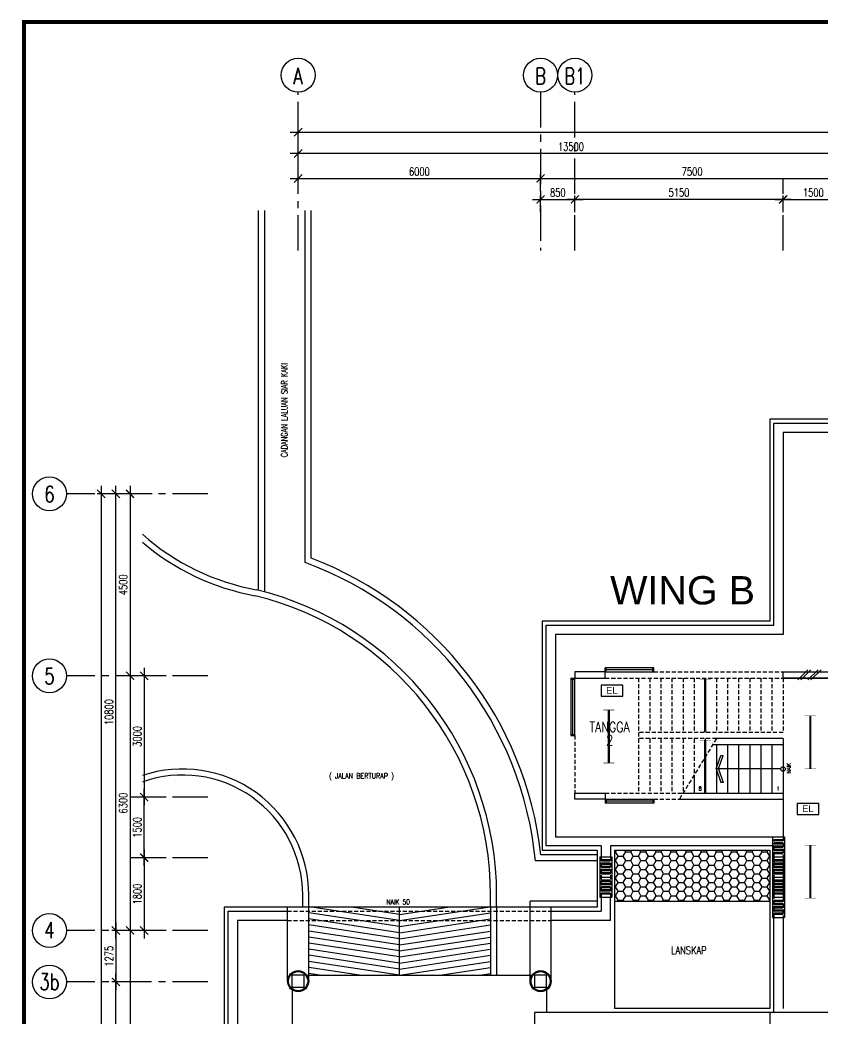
# Model space of a CAD drawing. Header units: inches. Extents: x -106706990 to 300603, y -86718466 to 1728185.
# Drawn here: x -46 to 19804, y 31368 to 56059 of the extents above; entities that cross this region are included whole.
import ezdxf
from ezdxf.enums import TextEntityAlignment as Align

# ---------------------------------------------------------------- set-up
doc = ezdxf.new("R2010")
doc.units = ezdxf.units.IN
doc.header["$MEASUREMENT"] = 0
for name, pattern in [('CENTER', [2, 1.25, -0.25, 0.25, -0.25]), ('DASHED2', [0.375, 0.25, -0.125]), ('HIDDEN', [0.375, 0.25, -0.125])]:
    doc.linetypes.add(name, pattern=pattern)
for name, color, linetype in [('A-ARR', 4, 'Continuous'), ('A-BUBLE', 8, 'Continuous'), ('A-BUBLETEXT', 7, 'Continuous'), ('A-COLUMN', 3, 'Continuous'), ('A-DIM100', 4, 'Continuous'), ('A-DRAIN', 9, 'Continuous'), ('A-DROP', 8, 'Continuous'), ('A-FLR SYM', 13, 'Continuous'), ('A-HATCH', 8, 'Continuous'), ('A-HIDDEN', 8, 'HIDDEN'), ('A-JALAN', 11, 'Continuous'), ('A-NOTE', 2, 'Continuous'), ('A-PARTITION', 4, 'Continuous'), ('A-PTILE', 8, 'Continuous'), ('A-ROOMSYM', 3, 'Continuous'), ('A-STAIR', 2, 'Continuous'), ('A-STAIRH', 8, 'HIDDEN'), ('A-SUBTITLE', 2, 'Continuous'), ('A-SYM', 8, 'Continuous'), ('A-WALL', 1, 'Continuous'), ('A-WLH', 7, 'Continuous'), ('EL LIGHT', 6, 'Continuous'), ('Grid', 8, 'CENTER'), ('LAMP', 5, 'Continuous')]:
    doc.layers.add(name, color=color, linetype=linetype)
doc.styles.add('arial', font='arial.ttf')
doc.styles.add('ARIAL-TAJUK1', font='arial.ttf', dxfattribs={"width": 0.75, "height": 150})
doc.styles.add('ROMANS', font='romans.shx', dxfattribs={"width": 0.75, "height": 200})
doc.styles.add('style1', font='romans.shx', dxfattribs={"height": 750})
doc.styles.add('STYLE2', font='romans.shx', dxfattribs={"width": 0.75, "height": 1000})
doc.dimstyles.new('DIM 100', dxfattribs={"dimtxt": 200, "dimasz": 200, "dimexe": 100, "dimexo": 70, "dimgap": 70, "dimtad": 1, "dimtoh": 1, "dimdec": 0, "dimzin": 0, "dimdsep": 46, "dimtxsty": 'ROMANS', "dimblk": 'ARCHTICK', "dimcen": 0.09, "dimdle": 200, "dimclrd": 4, "dimclre": 4, "dimclrt": 2, "dimadec": 0, "dimazin": 0, "dimtfac": 1, "dimtdec": 0, "dimtmove": 1, "dimatfit": 3, "dimfxl": 1, "dimtzin": 0, "dimarcsym": 0})

# ---------------------------------------------------------------- blocks, each defined once
blk = doc.blocks.new('_ArchTick')
at = {"color": 0, "linetype": 'ByBlock', "const_width": 0.15}
blk.add_lwpolyline([(-0.5, -0.5), (0.5, 0.5)], dxfattribs=at)
blk = doc.blocks.new('*D40')
at = {"layer": 'A-DIM100', "color": 4, "lineweight": -2, "transparency": 16777216}
for p, q in [((6839, 52966), (6839, 53383)), ((62939, 52966), (62939, 53383)), ((6639, 53283), (63139, 53283))]:
    blk.add_line(p, q, dxfattribs=at)
at = {"layer": 'DEFPOINTS', "color": 0, "transparency": 16777216}
for p in [(62939, 53283), (6839, 52896), (62939, 52896)]:
    blk.add_point(p, dxfattribs=at)
at = {"layer": 'A-DIM100', "color": 4, "lineweight": -2, "transparency": 16777216, "xscale": 200, "yscale": 200, "zscale": 200, "rotation": 180}
blk.add_blockref('_ArchTick', (6839, 53283), dxfattribs=at)
at = {"layer": 'A-DIM100', "color": 4, "lineweight": -2, "transparency": 16777216, "xscale": 200, "yscale": 200, "zscale": 200}
blk.add_blockref('_ArchTick', (62939, 53283), dxfattribs=at)
at = {"layer": 'A-DIM100', "color": 2, "transparency": 16777216, "insert": (34889, 53453), "char_height": 200, "attachment_point": 5, "style": 'ROMANS'}
blk.add_mtext('56100', dxfattribs=at)
blk = doc.blocks.new('*D42')
at = {"layer": 'A-DIM100', "color": 4, "lineweight": -2, "transparency": 16777216}
for p, q in [((2328, 33335), (2328, 44535)), ((2874, 44335), (2228, 44335)), ((2874, 33535), (2228, 33535))]:
    blk.add_line(p, q, dxfattribs=at)
at = {"layer": 'DEFPOINTS', "color": 0, "transparency": 16777216}
for p in [(2328, 44335), (2944, 44335), (2944, 33535)]:
    blk.add_point(p, dxfattribs=at)
at = {"layer": 'A-DIM100', "color": 4, "lineweight": -2, "transparency": 16777216, "xscale": 200, "yscale": 200, "zscale": 200}
for p, rotation in [((2328, 44335), 90), ((2328, 33535), 270)]:
    blk.add_blockref('_ArchTick', p, dxfattribs=dict(at, rotation=rotation))
at = {"layer": 'A-DIM100', "color": 2, "transparency": 16777216, "insert": (2158, 38935), "char_height": 200, "attachment_point": 5, "rotation": 90, "style": 'ROMANS'}
blk.add_mtext('10800', dxfattribs=at)
blk = doc.blocks.new('*D43')
at = {"layer": 'A-DIM100', "color": 4, "lineweight": -2, "transparency": 16777216}
for p, q in [((2678, 44535), (2678, 39635)), ((3224, 44335), (2578, 44335)), ((3224, 39835), (2578, 39835))]:
    blk.add_line(p, q, dxfattribs=at)
at = {"layer": 'DEFPOINTS', "color": 0, "transparency": 16777216}
for p in [(3294, 44335), (2678, 39835), (3294, 39835)]:
    blk.add_point(p, dxfattribs=at)
at = {"layer": 'A-DIM100', "color": 4, "lineweight": -2, "transparency": 16777216, "xscale": 200, "yscale": 200, "zscale": 200}
for p, rotation in [((2678, 44335), 90), ((2678, 39835), 270)]:
    blk.add_blockref('_ArchTick', p, dxfattribs=dict(at, rotation=rotation))
at = {"layer": 'A-DIM100', "color": 2, "transparency": 16777216, "insert": (2508, 42085), "char_height": 200, "attachment_point": 5, "rotation": 90, "style": 'ROMANS'}
blk.add_mtext('4500', dxfattribs=at)
blk = doc.blocks.new('*D44')
at = {"layer": 'A-DIM100', "color": 4, "lineweight": -2, "transparency": 16777216}
for p, q in [((2678, 40035), (2678, 33335)), ((3224, 39835), (2578, 39835)), ((3224, 33535), (2578, 33535))]:
    blk.add_line(p, q, dxfattribs=at)
at = {"layer": 'DEFPOINTS', "color": 0, "transparency": 16777216}
for p in [(3294, 39835), (2678, 33535), (3294, 33535)]:
    blk.add_point(p, dxfattribs=at)
at = {"layer": 'A-DIM100', "color": 4, "lineweight": -2, "transparency": 16777216, "xscale": 200, "yscale": 200, "zscale": 200}
for p, rotation in [((2678, 39835), 90), ((2678, 33535), 270)]:
    blk.add_blockref('_ArchTick', p, dxfattribs=dict(at, rotation=rotation))
at = {"layer": 'A-DIM100', "color": 2, "transparency": 16777216, "insert": (2508, 36685), "char_height": 200, "attachment_point": 5, "rotation": 90, "style": 'ROMANS'}
blk.add_mtext('6300', dxfattribs=at)
blk = doc.blocks.new('*D45')
at = {"layer": 'A-DIM100', "color": 4, "lineweight": -2, "transparency": 16777216}
for p, q in [((2678, 33735), (2678, 24335)), ((3224, 33535), (2578, 33535)), ((3224, 24535), (2578, 24535))]:
    blk.add_line(p, q, dxfattribs=at)
at = {"layer": 'DEFPOINTS', "color": 0, "transparency": 16777216}
for p in [(3294, 33535), (2678, 24535), (3294, 24535)]:
    blk.add_point(p, dxfattribs=at)
at = {"layer": 'A-DIM100', "color": 4, "lineweight": -2, "transparency": 16777216, "xscale": 200, "yscale": 200, "zscale": 200}
for p, rotation in [((2678, 33535), 90), ((2678, 24535), 270)]:
    blk.add_blockref('_ArchTick', p, dxfattribs=dict(at, rotation=rotation))
at = {"layer": 'A-DIM100', "color": 2, "transparency": 16777216, "insert": (2508, 29035), "char_height": 200, "attachment_point": 5, "rotation": 90, "style": 'ROMANS'}
blk.add_mtext('9000', dxfattribs=at)
blk = doc.blocks.new('*D48')
at = {"layer": 'A-DIM100', "color": 4, "lineweight": -2, "transparency": 16777216}
for p, q in [((12639, 52137), (20539, 52137)), ((12839, 51820), (12839, 52237)), ((20339, 51820), (20339, 52237))]:
    blk.add_line(p, q, dxfattribs=at)
at = {"layer": 'DEFPOINTS', "color": 0, "transparency": 16777216}
for p in [(20339, 52137), (12839, 51750), (20339, 51750)]:
    blk.add_point(p, dxfattribs=at)
at = {"layer": 'A-DIM100', "color": 4, "lineweight": -2, "transparency": 16777216, "xscale": 200, "yscale": 200, "zscale": 200, "rotation": 180}
blk.add_blockref('_ArchTick', (12839, 52137), dxfattribs=at)
at = {"layer": 'A-DIM100', "color": 4, "lineweight": -2, "transparency": 16777216, "xscale": 200, "yscale": 200, "zscale": 200}
blk.add_blockref('_ArchTick', (20339, 52137), dxfattribs=at)
at = {"layer": 'A-DIM100', "color": 2, "transparency": 16777216, "insert": (16589, 52307), "char_height": 200, "attachment_point": 5, "style": 'ROMANS'}
blk.add_mtext('7500', dxfattribs=at)
blk = doc.blocks.new('*D49')
at = {"layer": 'A-DIM100', "color": 4, "lineweight": -2, "transparency": 16777216}
for p, q in [((6639, 52137), (13039, 52137)), ((6839, 51820), (6839, 52237)), ((12839, 51820), (12839, 52237))]:
    blk.add_line(p, q, dxfattribs=at)
at = {"layer": 'DEFPOINTS', "color": 0, "transparency": 16777216}
for p in [(12839, 52137), (6839, 51750), (12839, 51750)]:
    blk.add_point(p, dxfattribs=at)
at = {"layer": 'A-DIM100', "color": 4, "lineweight": -2, "transparency": 16777216, "xscale": 200, "yscale": 200, "zscale": 200, "rotation": 180}
blk.add_blockref('_ArchTick', (6839, 52137), dxfattribs=at)
at = {"layer": 'A-DIM100', "color": 4, "lineweight": -2, "transparency": 16777216, "xscale": 200, "yscale": 200, "zscale": 200}
blk.add_blockref('_ArchTick', (12839, 52137), dxfattribs=at)
at = {"layer": 'A-DIM100', "color": 2, "transparency": 16777216, "insert": (9839, 52307), "char_height": 200, "attachment_point": 5, "style": 'ROMANS'}
blk.add_mtext('6000', dxfattribs=at)
blk = doc.blocks.new('*D84')
at = {"layer": 'A-DIM100', "color": 4, "lineweight": -2, "transparency": 16777216}
for p, q in [((2328, 33735), (2328, 32060)), ((2874, 33535), (2228, 33535)), ((2874, 32260), (2228, 32260))]:
    blk.add_line(p, q, dxfattribs=at)
at = {"layer": 'DEFPOINTS', "color": 0, "transparency": 16777216}
for p in [(2944, 33535), (2328, 32260), (2944, 32260)]:
    blk.add_point(p, dxfattribs=at)
at = {"layer": 'A-DIM100', "color": 4, "lineweight": -2, "transparency": 16777216, "xscale": 200, "yscale": 200, "zscale": 200}
for p, rotation in [((2328, 33535), 90), ((2328, 32260), 270)]:
    blk.add_blockref('_ArchTick', p, dxfattribs=dict(at, rotation=rotation))
at = {"layer": 'A-DIM100', "color": 2, "transparency": 16777216, "insert": (2158, 32897), "char_height": 200, "attachment_point": 5, "rotation": 90, "style": 'ROMANS'}
blk.add_mtext('1275', dxfattribs=at)
blk = doc.blocks.new('*D85')
at = {"layer": 'A-DIM100', "color": 4, "lineweight": -2, "transparency": 16777216}
for p, q in [((2328, 25610), (2328, 32460)), ((2874, 32260), (2228, 32260)), ((2874, 25810), (2228, 25810))]:
    blk.add_line(p, q, dxfattribs=at)
at = {"layer": 'DEFPOINTS', "color": 0, "transparency": 16777216}
for p in [(2328, 32260), (2944, 32260), (2944, 25810)]:
    blk.add_point(p, dxfattribs=at)
at = {"layer": 'A-DIM100', "color": 4, "lineweight": -2, "transparency": 16777216, "xscale": 200, "yscale": 200, "zscale": 200}
for p, rotation in [((2328, 32260), 90), ((2328, 25810), 270)]:
    blk.add_blockref('_ArchTick', p, dxfattribs=dict(at, rotation=rotation))
at = {"layer": 'A-DIM100', "color": 2, "transparency": 16777216, "insert": (2158, 29035), "char_height": 200, "attachment_point": 5, "rotation": 90, "style": 'ROMANS'}
blk.add_mtext('6450', dxfattribs=at)
blk = doc.blocks.new('*D88')
at = {"layer": 'A-DIM100', "color": 4, "lineweight": -2, "transparency": 16777216}
for p, q in [((1962, 44535), (1962, 13535)), ((2508, 44335), (1862, 44335)), ((2508, 13735), (1862, 13735))]:
    blk.add_line(p, q, dxfattribs=at)
at = {"layer": 'DEFPOINTS', "color": 0, "transparency": 16777216}
for p in [(2578, 44335), (1962, 13735), (2578, 13735)]:
    blk.add_point(p, dxfattribs=at)
at = {"layer": 'A-DIM100', "color": 4, "lineweight": -2, "transparency": 16777216, "xscale": 200, "yscale": 200, "zscale": 200}
for p, rotation in [((1962, 44335), 90), ((1962, 13735), 270)]:
    blk.add_blockref('_ArchTick', p, dxfattribs=dict(at, rotation=rotation))
at = {"layer": 'A-DIM100', "color": 2, "transparency": 16777216, "insert": (1792, 29035), "char_height": 200, "attachment_point": 5, "rotation": 90, "style": 'ROMANS'}
blk.add_mtext('30600', dxfattribs=at)
blk = doc.blocks.new('*D68')
at = {"layer": 'A-DIM100', "color": 4, "lineweight": -2, "transparency": 16777216}
for p, q in [((18639, 51619), (20539, 51619)), ((18839, 51301), (18839, 51719)), ((20339, 51301), (20339, 51719))]:
    blk.add_line(p, q, dxfattribs=at)
at = {"layer": 'DEFPOINTS', "color": 0, "transparency": 16777216}
for p in [(20339, 51619), (18839, 51231), (20339, 51231)]:
    blk.add_point(p, dxfattribs=at)
at = {"layer": 'A-DIM100', "color": 4, "lineweight": -2, "transparency": 16777216, "xscale": 200, "yscale": 200, "zscale": 200, "rotation": 180}
blk.add_blockref('_ArchTick', (18839, 51619), dxfattribs=at)
at = {"layer": 'A-DIM100', "color": 4, "lineweight": -2, "transparency": 16777216, "xscale": 200, "yscale": 200, "zscale": 200}
blk.add_blockref('_ArchTick', (20339, 51619), dxfattribs=at)
at = {"layer": 'A-DIM100', "color": 2, "transparency": 16777216, "insert": (19589, 51789), "char_height": 200, "attachment_point": 5, "style": 'ROMANS'}
blk.add_mtext('1500', dxfattribs=at)
blk = doc.blocks.new('*D69')
at = {"layer": 'A-DIM100', "color": 4, "lineweight": -2, "transparency": 16777216}
for p, q in [((19039, 51619), (13489, 51619)), ((13689, 51301), (13689, 51719)), ((18839, 51301), (18839, 51719))]:
    blk.add_line(p, q, dxfattribs=at)
at = {"layer": 'DEFPOINTS', "color": 0, "transparency": 16777216}
for p in [(13689, 51619), (13689, 51231), (18839, 51231)]:
    blk.add_point(p, dxfattribs=at)
at = {"layer": 'A-DIM100', "color": 4, "lineweight": -2, "transparency": 16777216, "xscale": 200, "yscale": 200, "zscale": 200, "rotation": 180}
blk.add_blockref('_ArchTick', (13689, 51619), dxfattribs=at)
at = {"layer": 'A-DIM100', "color": 4, "lineweight": -2, "transparency": 16777216, "xscale": 200, "yscale": 200, "zscale": 200}
blk.add_blockref('_ArchTick', (18839, 51619), dxfattribs=at)
at = {"layer": 'A-DIM100', "color": 2, "transparency": 16777216, "insert": (16264, 51789), "char_height": 200, "attachment_point": 5, "style": 'ROMANS'}
blk.add_mtext('5150', dxfattribs=at)
blk = doc.blocks.new('*D70')
at = {"layer": 'A-DIM100', "color": 4, "lineweight": -2, "transparency": 16777216}
for p, q in [((12639, 51619), (13889, 51619)), ((12839, 51301), (12839, 51719)), ((13689, 51301), (13689, 51719))]:
    blk.add_line(p, q, dxfattribs=at)
at = {"layer": 'DEFPOINTS', "color": 0, "transparency": 16777216}
for p in [(13689, 51619), (12839, 51231), (13689, 51231)]:
    blk.add_point(p, dxfattribs=at)
at = {"layer": 'A-DIM100', "color": 4, "lineweight": -2, "transparency": 16777216, "xscale": 200, "yscale": 200, "zscale": 200, "rotation": 180}
blk.add_blockref('_ArchTick', (12839, 51619), dxfattribs=at)
at = {"layer": 'A-DIM100', "color": 4, "lineweight": -2, "transparency": 16777216, "xscale": 200, "yscale": 200, "zscale": 200}
blk.add_blockref('_ArchTick', (13689, 51619), dxfattribs=at)
at = {"layer": 'A-DIM100', "color": 2, "transparency": 16777216, "insert": (13264, 51789), "char_height": 200, "attachment_point": 5, "style": 'ROMANS'}
blk.add_mtext('850', dxfattribs=at)
blk = doc.blocks.new('*D71')
at = {"layer": 'A-DIM100', "color": 4, "lineweight": -2, "transparency": 16777216}
for p, q in [((3028, 40035), (3028, 36635)), ((3574, 39835), (2928, 39835)), ((3574, 36835), (2928, 36835))]:
    blk.add_line(p, q, dxfattribs=at)
at = {"layer": 'DEFPOINTS', "color": 0, "transparency": 16777216}
for p in [(3644, 39835), (3028, 36835), (3644, 36835)]:
    blk.add_point(p, dxfattribs=at)
at = {"layer": 'A-DIM100', "color": 4, "lineweight": -2, "transparency": 16777216, "xscale": 200, "yscale": 200, "zscale": 200}
for p, rotation in [((3028, 39835), 90), ((3028, 36835), 270)]:
    blk.add_blockref('_ArchTick', p, dxfattribs=dict(at, rotation=rotation))
at = {"layer": 'A-DIM100', "color": 2, "transparency": 16777216, "insert": (2858, 38335), "char_height": 200, "attachment_point": 5, "rotation": 90, "style": 'ROMANS'}
blk.add_mtext('3000', dxfattribs=at)
blk = doc.blocks.new('*D72')
at = {"layer": 'A-DIM100', "color": 4, "lineweight": -2, "transparency": 16777216}
for p, q in [((3574, 36835), (2928, 36835)), ((3028, 35135), (3028, 37035)), ((3574, 35335), (2928, 35335))]:
    blk.add_line(p, q, dxfattribs=at)
at = {"layer": 'DEFPOINTS', "color": 0, "transparency": 16777216}
for p in [(3028, 36835), (3644, 36835), (3644, 35335)]:
    blk.add_point(p, dxfattribs=at)
at = {"layer": 'A-DIM100', "color": 4, "lineweight": -2, "transparency": 16777216, "xscale": 200, "yscale": 200, "zscale": 200}
for p, rotation in [((3028, 36835), 90), ((3028, 35335), 270)]:
    blk.add_blockref('_ArchTick', p, dxfattribs=dict(at, rotation=rotation))
at = {"layer": 'A-DIM100', "color": 2, "transparency": 16777216, "insert": (2858, 36085), "char_height": 200, "attachment_point": 5, "rotation": 90, "style": 'ROMANS'}
blk.add_mtext('1500', dxfattribs=at)
blk = doc.blocks.new('*D73')
at = {"layer": 'A-DIM100', "color": 4, "lineweight": -2, "transparency": 16777216}
for p, q in [((3574, 35335), (2928, 35335)), ((3028, 35535), (3028, 33335)), ((3574, 33535), (2928, 33535))]:
    blk.add_line(p, q, dxfattribs=at)
at = {"layer": 'DEFPOINTS', "color": 0, "transparency": 16777216}
for p in [(3644, 35335), (3028, 33535), (3644, 33535)]:
    blk.add_point(p, dxfattribs=at)
at = {"layer": 'A-DIM100', "color": 4, "lineweight": -2, "transparency": 16777216, "xscale": 200, "yscale": 200, "zscale": 200}
for p, rotation in [((3028, 35335), 90), ((3028, 33535), 270)]:
    blk.add_blockref('_ArchTick', p, dxfattribs=dict(at, rotation=rotation))
at = {"layer": 'A-DIM100', "color": 2, "transparency": 16777216, "insert": (2858, 34435), "char_height": 200, "attachment_point": 5, "rotation": 90, "style": 'ROMANS'}
blk.add_mtext('1800', dxfattribs=at)
blk = doc.blocks.new('*D77')
at = {"layer": 'A-DIM100', "color": 4, "lineweight": -2, "transparency": 16777216}
for p, q in [((6839, 52437), (6839, 52854)), ((20339, 52437), (20339, 52854)), ((20539, 52754), (6639, 52754))]:
    blk.add_line(p, q, dxfattribs=at)
at = {"layer": 'DEFPOINTS', "color": 0, "transparency": 16777216}
for p in [(6839, 52754), (6839, 52367), (20339, 52367)]:
    blk.add_point(p, dxfattribs=at)
at = {"layer": 'A-DIM100', "color": 4, "lineweight": -2, "transparency": 16777216, "xscale": 200, "yscale": 200, "zscale": 200, "rotation": 180}
blk.add_blockref('_ArchTick', (6839, 52754), dxfattribs=at)
at = {"layer": 'A-DIM100', "color": 4, "lineweight": -2, "transparency": 16777216, "xscale": 200, "yscale": 200, "zscale": 200}
blk.add_blockref('_ArchTick', (20339, 52754), dxfattribs=at)
at = {"layer": 'A-DIM100', "color": 2, "transparency": 16777216, "insert": (13589, 52924), "char_height": 200, "attachment_point": 5, "style": 'ROMANS'}
blk.add_mtext('13500', dxfattribs=at)
blk = doc.blocks.new('A$C52B244CD')
at = {"layer": 'A-WLH', "color": 8}
for p, q in [((0, 0), (250, 250)), ((75, 0), (325, 250)), ((250, 0), (500, 250)), ((325, 0), (575, 250))]:
    blk.add_line(p, q, dxfattribs=at)
blk = doc.blocks.new('YBC136')
at = {"layer": 'LAMP'}
for points, const_width in [([(-135001, 195388), (-133690, 195388)], 54.6), ([(-135001, 195526), (-135001, 195250)], 10.9), ([(-133690, 195526), (-133690, 195250)], 10.9)]:
    blk.add_lwpolyline(points, dxfattribs=dict(at, const_width=const_width))
blk = doc.blocks.new('*U280')
at = {"layer": 'LAMP', "rotation": 270}
blk.add_blockref('YBC136', (-195388, -134346, -5), dxfattribs=at)
blk = doc.blocks.new('*U281')
at = {"layer": 'LAMP', "color": 0, "linetype": 'ByBlock', "lineweight": -2, "transparency": 16777216}
for p in [(0, 3200), (0, 0)]:
    blk.add_blockref('*U280', p, dxfattribs=at)
blk = doc.blocks.new('EMERGENCY LIGHT')
at = {"layer": 'EL LIGHT', "color": 6}
blk.add_lwpolyline([(49518, 4900), (48981, 4900), (48981, 4630), (49518, 4630)], close=True, dxfattribs=at)
at = {"layer": 'EL LIGHT', "color": 6, "style": 'arial'}
blk.add_text('EL', height=164.8, dxfattribs=at).set_placement((49105, 4690))

msp = doc.modelspace()

# ---------------------------------------------------------------- hatches: boundary and pattern name
at = {"layer": 'A-HATCH'}
h = msp.add_hatch(dxfattribs=at)
h.set_pattern_fill('HONEY', color=8, scale=1000)
h.set_pattern_definition([(0, (2570.67, -198349.36), (187.5, 108.253175), [125, -250]), (120, (2570.67, -198349.36), (-187.5, 108.253176), [125, -250]), (60, (2570.67, -198349.36), (4e-07, 216.50635), [-250, 125])])
h.paths.add_polyline_path([(18508.8, 35524.4), (14668.8, 35524.4), (14668.8, 35354.4), (18508.8, 35354.4)])
h.paths.add_polyline_path([(18508.8, 35354.4), (14668.8, 35354.4), (14668.8, 34259.4), (18508.8, 34259.4)])

# ---------------------------------------------------------------- linework, layer by layer
at = {"color": 8}
for p, q in [((15638.8, 40029.4), (14438.8, 40029.4)), ((14438.8, 39929.4), (14438.8, 40029.4)), ((14463.8, 39929.4), (14463.8, 40029.4)), ((15613.8, 39929.4), (15613.8, 40029.4)), ((15638.8, 39979.4), (15638.8, 40029.4)), ((13588.8, 39779.4), (13588.8, 38354.4)), ((13588.8, 39779.4), (13688.8, 39779.4)), ((13588.8, 39754.4), (13688.8, 39754.4)), ((13638.8, 38379.4), (13638.8, 39754.4)), ((13688.8, 38354.4), (13688.8, 39779.4)), ((14438.8, 39929.4), (15638.8, 39929.4)), ((15613.8, 39979.4), (14463.8, 39979.4)), ((15638.8, 39929.4), (15638.8, 39979.4)), ((13588.8, 38379.4), (13688.8, 38379.4)), ((13588.8, 38354.4), (13638.8, 38354.4)), ((13638.8, 38354.4), (13688.8, 38354.4)), ((14438.8, 36779.4), (15638.8, 36779.4)), ((14438.8, 36779.4), (14438.8, 36679.4)), ((15638.8, 36679.4), (14438.8, 36679.4)), ((14463.8, 36779.4), (14463.8, 36679.4)), ((15613.8, 36729.4), (14463.8, 36729.4)), ((15613.8, 36779.4), (15613.8, 36679.4)), ((15638.8, 36779.4), (15638.8, 36729.4)), ((15638.8, 36729.4), (15638.8, 36679.4)), ((18573.8, 35854.4), (18873.8, 35854.4)), ((14303.8, 35354.4), (14603.8, 35354.4)), ((18573.8, 35354.4), (18873.8, 35354.4)), ((14303.8, 34854.4), (14603.8, 34854.4)), ((18573.8, 34854.4), (18873.8, 34854.4)), ((14303.8, 34354.4), (14603.8, 34354.4)), ((18573.8, 34354.4), (18873.8, 34354.4)), ((6576.6, 32279.4), (6576.6, 34109.4)), ((7100.9, 32279.4), (7100.9, 34109.4)), ((11600.9, 34109.4), (11600.9, 32429.4)), ((11750.9, 34109.4), (11750.9, 32429.4)), ((12576.6, 32279.4), (12576.6, 34109.4)), ((13100.9, 32279.4), (13100.9, 34109.4)), ((18573.8, 33854.4), (18873.8, 33854.4)), ((18508.8, 31504.4), (18508.8, 26934.4))]:
    msp.add_line(p, q, dxfattribs=at)
at = {"color": 7}
for points in [[(4.1, 56008.6, 100, 100, 0), (79504.1, 56008.6, 100, 100, 0)], [(54.7, 56008.6, 100, 100, 0), (54.7, 8.6, 100, 100, 0)]]:
    msp.add_lwpolyline(points, format="xyseb", dxfattribs=at)
at = {"layer": 'A-ARR', "color": 8}
msp.add_line((18838.8, 39779.4), (20188.8, 39779.4), dxfattribs=at)
at = {"layer": 'A-BUBLE'}
for centre in [(6838.8, 54691), (12838.8, 54691), (13688.8, 54691), (684.1, 44334.7), (684.1, 39834.7), (684.1, 33534.7), (684.1, 32259.7)]:
    msp.add_circle(centre, 420, dxfattribs=at)
at = {"layer": 'A-COLUMN', "color": 8}
for points in [[(14438.8, 39929.4), (13688.8, 39929.4), (13688.8, 39779.4), (14438.8, 39779.4)], [(14438.8, 36779.4), (13688.8, 36779.4), (13688.8, 36929.4), (14438.8, 36929.4)], [(6685.9, 32132), (6985.9, 32132), (6985.9, 32432), (6685.9, 32432)], [(12686.3, 32128.8), (12986.3, 32128.8), (12986.3, 32428.8), (12686.3, 32428.8)]]:
    msp.add_lwpolyline(points, close=True, dxfattribs=at)
at = {"layer": 'A-DRAIN', "color": 8, "linetype": 'Continuous', "ltscale": 1000}
for p, q in [((44668.8, 46184.4), (18508.8, 46184.4)), ((18508.8, 46184.4), (18508.8, 41184.4)), ((18608.8, 41084.4), (18608.8, 46084.4)), ((18608.8, 46084.4), (38863.8, 46084.4)), ((44338.8, 45854.4), (18838.8, 45854.4)), ((18838.8, 45854.4), (18838.8, 40854.4)), ((18508.8, 41184.4), (12876.6, 41184.4)), ((12876.6, 41184.4), (12876.6, 35524.4)), ((12976.6, 35624.4), (12976.6, 41084.4)), ((12976.6, 41084.4), (18608.8, 41084.4)), ((18838.8, 40854.4), (13206.6, 40854.4)), ((13206.6, 40854.4), (13206.6, 35854.4)), ((13206.6, 35854.4), (18838.8, 35854.4)), ((18573.8, 35854.4), (18573.8, 33854.4)), ((18873.8, 35854.4), (18873.8, 33854.4)), ((14338.8, 35624.4), (12976.6, 35624.4)), ((14338.8, 35624.4), (14338.8, 35354.4)), ((18608.8, 35624.4), (14568.8, 35624.4)), ((14568.8, 35624.4), (14568.8, 35354.4)), ((12876.6, 35524.4), (14238.8, 35524.4)), ((14238.8, 35524.4), (14238.8, 34109.4)), ((14303.8, 35354.4), (14303.8, 34354.4)), ((14603.8, 35354.4), (14603.8, 34354.4)), ((14668.8, 35524.4), (18508.8, 35524.4)), ((14668.8, 35524.4), (14668.8, 31604.4)), ((18508.8, 35524.4), (18508.8, 31604.4)), ((14338.8, 34354.4), (14338.8, 34009.4)), ((14568.8, 33779.4), (14568.8, 34354.4)), ((14238.8, 34109.4), (5008.8, 34109.4)), ((5008.8, 34109.4), (5008.8, 23999.4)), ((14668.8, 34259.4), (18508.8, 34259.4)), ((5108.8, 24099.4), (5108.8, 34009.4)), ((5108.8, 34009.4), (6576.6, 34009.4)), ((13100.9, 34009.4), (14338.8, 34009.4)), ((18608.8, 31504.4), (18608.8, 33854.4)), ((18838.8, 33854.4), (18838.8, 31604.4)), ((6576.6, 33779.4), (5338.8, 33779.4)), ((5338.8, 33779.4), (5338.8, 24329.4)), ((14568.8, 33779.4), (13100.9, 33779.4)), ((18508.8, 31604.4), (14668.8, 31604.4)), ((18508.8, 31504.4), (12688.8, 31504.4)), ((42738.8, 31504.4), (18508.8, 31504.4))]:
    msp.add_line(p, q, dxfattribs=at)
at = {"layer": 'A-DROP', "color": 8}
for p, q in [((18838.8, 36929.4), (18838.8, 35854.4)), ((7053.8, 32429.4), (12623.8, 32429.4)), ((7053.8, 32429.4), (12623.8, 32429.4)), ((6688.8, 32064.5), (6688.8, 26044.4)), ((12988.8, 32064.5), (12988.8, 31504.4)), ((12688.8, 31504.4), (12688.8, 26934.4))]:
    msp.add_line(p, q, dxfattribs=at)
at = {"layer": 'A-HIDDEN', "color": 8, "linetype": 'HIDDEN', "ltscale": 1000}
msp.add_lwpolyline([(14438.8, 39929.4), (15263.8, 39929.4)], dxfattribs=at)
at = {"layer": 'A-JALAN', "color": 8}
for p, q in [((5860.9, 41948.6), (5860.9, 51342.9)), ((6010.9, 41909.6), (6010.9, 51342.9)), ((7010.9, 42639.4), (7010.9, 51342.9)), ((7160.9, 42743.3), (7160.9, 51342.9)), ((14238.8, 35409.4), (12844.7, 35409.4)), ((14238.8, 35259.4), (12709.6, 35259.4)), ((6950.9, 34109.4), (6950.9, 34409.4)), ((7100.9, 34109.4), (7100.9, 34409.4)), ((11600.9, 34109.4), (11600.9, 34409.4)), ((11600.9, 34109.4), (11600.9, 34409.4)), ((11750.9, 34109.4), (11750.9, 34409.4)), ((11750.9, 34109.4), (11750.9, 34409.4)), ((14238.8, 34259.4), (12576.6, 34259.4)), ((12576.6, 34109.4), (12576.6, 34259.4))]:
    msp.add_line(p, q, dxfattribs=at)
for centre, radius, start, end in [((6860.9, 47716), 5850, 228.48675, 259.63568), ((6860.9, 47716), 6000, 229.74254, 259.59473), ((3980.9, 34409.4), 8920, 6.43683, 69.11444), ((3980.9, 34409.4), 8770, 5.56192, 69.78791), ((3980.9, 34409.4), 7620, 0, 76.36471), ((3980.9, 34409.4), 7770, 0, 76.39625), ((3980.9, 34409.4), 3120, 0, 108.64236), ((3980.9, 34409.4), 2970, 0, 109.62146)]:
    msp.add_arc(centre, radius, start, end, dxfattribs=at)
at = {"layer": 'A-NOTE', "color": 8, "linetype": 'Continuous', "ltscale": 500}
for p, q in [((17187.4, 37529.4), (17300.2, 37860.4)), ((17245.1, 37529.4), (17357.9, 37860.4)), ((17300.2, 37860.4), (17357.9, 37860.4)), ((17187.4, 37529.4), (17300.2, 37198.5)), ((18783.8, 37529.4), (17187.4, 37529.4)), ((17245.1, 37529.4), (17357.9, 37198.5)), ((17357.9, 37198.5), (17300.2, 37198.5))]:
    msp.add_line(p, q, dxfattribs=at)
msp.add_circle((18838.8, 37529.4), 55, dxfattribs=at)
at = {"layer": 'A-PARTITION', "color": 8}
for centre, radius in [((6838.8, 32279.4), 262.1), ((6838.8, 32279.4), 237.1), ((12838.8, 32279.4), 262.1), ((12838.8, 32279.4), 237.1)]:
    msp.add_circle(centre, radius, dxfattribs=at)
at = {"layer": 'A-PTILE', "color": 8}
for p, q in [((18823.8, 35779.4), (18623.8, 35779.4)), ((18823.8, 35749.4), (18623.8, 35749.4)), ((18823.8, 35699.4), (18623.8, 35699.4)), ((18823.8, 35669.4), (18623.8, 35669.4)), ((18823.8, 35619.4), (18623.8, 35619.4)), ((18823.8, 35589.4), (18623.8, 35589.4)), ((18823.8, 35539.4), (18623.8, 35539.4)), ((18823.8, 35509.4), (18623.8, 35509.4)), ((18823.8, 35459.4), (18623.8, 35459.4)), ((18823.8, 35429.4), (18623.8, 35429.4)), ((14553.8, 35279.4), (14353.8, 35279.4)), ((14553.8, 35249.4), (14353.8, 35249.4)), ((14553.8, 35199.4), (14353.8, 35199.4)), ((14553.8, 35169.4), (14353.8, 35169.4)), ((14553.8, 35119.4), (14353.8, 35119.4)), ((14553.8, 35089.4), (14353.8, 35089.4)), ((18823.8, 35279.4), (18623.8, 35279.4)), ((18823.8, 35249.4), (18623.8, 35249.4)), ((18823.8, 35199.4), (18623.8, 35199.4)), ((18823.8, 35169.4), (18623.8, 35169.4)), ((18823.8, 35119.4), (18623.8, 35119.4)), ((18823.8, 35089.4), (18623.8, 35089.4)), ((14553.8, 35039.4), (14353.8, 35039.4)), ((14553.8, 35009.4), (14353.8, 35009.4)), ((14553.8, 34959.4), (14353.8, 34959.4)), ((14553.8, 34929.4), (14353.8, 34929.4)), ((18823.8, 35039.4), (18623.8, 35039.4)), ((18823.8, 35009.4), (18623.8, 35009.4)), ((18823.8, 34959.4), (18623.8, 34959.4)), ((18823.8, 34929.4), (18623.8, 34929.4)), ((14553.8, 34779.4), (14353.8, 34779.4)), ((14553.8, 34749.4), (14353.8, 34749.4)), ((14553.8, 34699.4), (14353.8, 34699.4)), ((14553.8, 34669.4), (14353.8, 34669.4)), ((14553.8, 34619.4), (14353.8, 34619.4)), ((14553.8, 34589.4), (14353.8, 34589.4)), ((18823.8, 34779.4), (18623.8, 34779.4)), ((18823.8, 34749.4), (18623.8, 34749.4)), ((18823.8, 34699.4), (18623.8, 34699.4)), ((18823.8, 34669.4), (18623.8, 34669.4)), ((18823.8, 34619.4), (18623.8, 34619.4)), ((18823.8, 34589.4), (18623.8, 34589.4)), ((14553.8, 34539.4), (14353.8, 34539.4)), ((14553.8, 34509.4), (14353.8, 34509.4)), ((14553.8, 34459.4), (14353.8, 34459.4)), ((14553.8, 34429.4), (14353.8, 34429.4)), ((18823.8, 34539.4), (18623.8, 34539.4)), ((18823.8, 34509.4), (18623.8, 34509.4)), ((18823.8, 34459.4), (18623.8, 34459.4)), ((18823.8, 34429.4), (18623.8, 34429.4)), ((9350.9, 33779.4), (7172.2, 34109.4)), ((9350.9, 33929.4), (8162.5, 34109.4)), ((9350.9, 32429.4), (9350.9, 34109.4)), ((9350.9, 33779.4), (11529.6, 34109.4)), ((9350.9, 33929.4), (10539.3, 34109.4)), ((18823.8, 34279.4), (18623.8, 34279.4)), ((18823.8, 34249.4), (18623.8, 34249.4)), ((18823.8, 34199.4), (18623.8, 34199.4)), ((18823.8, 34169.4), (18623.8, 34169.4)), ((18823.8, 34119.4), (18623.8, 34119.4)), ((18823.8, 34089.4), (18623.8, 34089.4)), ((9350.9, 33629.4), (7100.9, 33970.2)), ((9350.9, 33629.4), (11600.9, 33970.2)), ((18823.8, 34039.4), (18623.8, 34039.4)), ((18823.8, 34009.4), (18623.8, 34009.4)), ((18823.8, 33959.4), (18623.8, 33959.4)), ((18823.8, 33929.4), (18623.8, 33929.4)), ((9350.9, 33479.4), (7100.9, 33820.2)), ((9350.9, 33329.4), (7100.9, 33670.2)), ((9350.9, 33479.4), (11600.9, 33820.2)), ((9350.9, 33329.4), (11600.9, 33670.2)), ((9350.9, 33179.4), (7100.9, 33520.2)), ((9350.9, 33029.4), (7100.9, 33370.2)), ((9350.9, 33179.4), (11600.9, 33520.2)), ((9350.9, 33029.4), (11600.9, 33370.2)), ((9350.9, 32879.4), (7100.9, 33220.2)), ((9350.9, 32879.4), (11600.9, 33220.2)), ((9350.9, 32729.4), (7100.9, 33070.2)), ((9350.9, 32579.4), (7100.9, 32920.2)), ((9350.9, 32729.4), (11600.9, 33070.2)), ((9350.9, 32579.4), (11600.9, 32920.2)), ((9350.9, 32429.4), (7100.9, 32770.2)), ((8360.6, 32429.4), (7100.9, 32620.2)), ((9350.9, 32429.4), (11600.9, 32770.2)), ((10341.2, 32429.4), (11600.9, 32620.2)), ((7370.3, 32429.4), (7100.9, 32470.2)), ((11331.6, 32429.4), (11600.9, 32470.2))]:
    msp.add_line(p, q, dxfattribs=at)
for centre, start, end in [((18623.8, 35764.4), 90, 270), ((18623.8, 35684.4), 90, 270), ((18623.8, 35604.4), 90, 270), ((18823.8, 35764.4), 270, 90), ((18823.8, 35684.4), 270, 90), ((18823.8, 35604.4), 270, 90), ((18623.8, 35524.4), 90, 270), ((18623.8, 35444.4), 90, 270), ((18823.8, 35524.4), 270, 90), ((18823.8, 35444.4), 270, 90), ((14353.8, 35264.4), 90, 270), ((14353.8, 35184.4), 90, 270), ((14353.8, 35104.4), 90, 270), ((14553.8, 35264.4), 270, 90), ((14553.8, 35184.4), 270, 90), ((14553.8, 35104.4), 270, 90), ((18623.8, 35264.4), 90, 270), ((18623.8, 35184.4), 90, 270), ((18623.8, 35104.4), 90, 270), ((18823.8, 35264.4), 270, 90), ((18823.8, 35184.4), 270, 90), ((18823.8, 35104.4), 270, 90), ((14353.8, 35024.4), 90, 270), ((14353.8, 34944.4), 90, 270), ((14553.8, 35024.4), 270, 90), ((14553.8, 34944.4), 270, 90), ((18623.8, 35024.4), 90, 270), ((18623.8, 34944.4), 90, 270), ((18823.8, 35024.4), 270, 90), ((18823.8, 34944.4), 270, 90), ((14353.8, 34764.4), 90, 270), ((14353.8, 34684.4), 90, 270), ((14353.8, 34604.4), 90, 270), ((14553.8, 34764.4), 270, 90), ((14553.8, 34684.4), 270, 90), ((14553.8, 34604.4), 270, 90), ((18623.8, 34764.4), 90, 270), ((18623.8, 34684.4), 90, 270), ((18623.8, 34604.4), 90, 270), ((18823.8, 34764.4), 270, 90), ((18823.8, 34684.4), 270, 90), ((18823.8, 34604.4), 270, 90), ((14353.8, 34524.4), 90, 270), ((14353.8, 34444.4), 90, 270), ((14553.8, 34524.4), 270, 90), ((14553.8, 34444.4), 270, 90), ((18623.8, 34524.4), 90, 270), ((18623.8, 34444.4), 90, 270), ((18823.8, 34524.4), 270, 90), ((18823.8, 34444.4), 270, 90), ((18623.8, 34264.4), 90, 270), ((18623.8, 34184.4), 90, 270), ((18623.8, 34104.4), 90, 270), ((18823.8, 34264.4), 270, 90), ((18823.8, 34184.4), 270, 90), ((18823.8, 34104.4), 270, 90), ((18623.8, 34024.4), 90, 270), ((18623.8, 33944.4), 90, 270), ((18823.8, 34024.4), 270, 90), ((18823.8, 33944.4), 270, 90)]:
    msp.add_arc(centre, 15, start, end, dxfattribs=at)
at = {"layer": 'A-STAIR', "color": 8}
for p, q in [((18838.8, 38279.4), (17188.8, 38279.4)), ((18838.8, 38279.4), (18838.8, 36929.4)), ((18838.8, 38129.4), (17097.1, 38129.4)), ((17188.8, 38129.4), (17188.8, 36929.4)), ((17463.8, 38129.4), (17463.8, 36929.4)), ((17738.8, 38129.4), (17738.8, 36929.4)), ((18013.8, 38129.4), (18013.8, 36929.4)), ((18288.8, 38129.4), (18288.8, 36929.4)), ((18563.8, 38129.4), (18563.8, 36929.4)), ((16913.8, 37829.4), (16913.8, 36929.4)), ((16638.8, 37379.4), (16638.8, 36929.4)), ((16363.8, 36929.4), (18838.8, 36929.4)), ((16272.1, 36779.4), (18838.8, 36779.4))]:
    msp.add_line(p, q, dxfattribs=at)
at = {"layer": 'A-STAIRH', "color": 8, "linetype": 'DASHED2', "ltscale": 400}
for p, q in [((14438.8, 39929.4), (18838.8, 39929.4)), ((14438.8, 39779.4), (18838.8, 39779.4)), ((14438.8, 39779.4), (18838.8, 39779.4)), ((15263.8, 39779.4), (15263.8, 36929.4)), ((15538.8, 39779.4), (15538.8, 38429.4)), ((15813.8, 39779.4), (15813.8, 38429.4)), ((16088.8, 39779.4), (16088.8, 38429.4)), ((16363.8, 39779.4), (16363.8, 38429.4)), ((16638.8, 39779.4), (16638.8, 38429.4)), ((16913.8, 39779.4), (16913.8, 38429.4)), ((17188.8, 39779.4), (17188.8, 38429.4)), ((17463.8, 39779.4), (17463.8, 38429.4)), ((17738.8, 39779.4), (17738.8, 38429.4)), ((18013.8, 39779.4), (18013.8, 38429.4)), ((18288.8, 39779.4), (18288.8, 38429.4)), ((18563.8, 39779.4), (18563.8, 38429.4)), ((18838.8, 39779.4), (18838.8, 38429.4)), ((13688.8, 38354.4), (13688.8, 36929.4)), ((18838.8, 38429.4), (15263.8, 38429.4)), ((17188.8, 38279.4), (15263.8, 38279.4)), ((15538.8, 38279.4), (15538.8, 36929.4)), ((15813.8, 38279.4), (15813.8, 36929.4)), ((16088.8, 38279.4), (16088.8, 36929.4)), ((17188.8, 38279.4), (16272.1, 36779.4)), ((16363.8, 38279.4), (16363.8, 36929.4)), ((16638.8, 38279.4), (16638.8, 37379.4)), ((16913.8, 38279.4), (16913.8, 37829.4)), ((14438.8, 36929.4), (16363.8, 36929.4)), ((14438.8, 36779.4), (16272.1, 36779.4)), ((18838.8, 35854.4), (18838.8, 33854.4)), ((18608.8, 35624.4), (18608.8, 33854.4)), ((14338.8, 35354.4), (14338.8, 34354.4)), ((14568.8, 35354.4), (14568.8, 34354.4)), ((18608.8, 35354.4), (18608.8, 34354.4)), ((18838.8, 35354.4), (18838.8, 34354.4)), ((6576.6, 34009.4), (13100.9, 34009.4)), ((6576.6, 33779.4), (13100.9, 33779.4))]:
    msp.add_line(p, q, dxfattribs=at)
at = {"layer": 'A-WALL', "color": 8}
for p, q in [((18838.8, 39929.4), (20188.8, 39929.4)), ((18838.8, 39779.4), (18838.8, 39929.4)), ((20188.8, 39779.4), (18838.8, 39779.4))]:
    msp.add_line(p, q, dxfattribs=at)
at = {"layer": 'Grid', "ltscale": 700}
for p, q in [((6838.8, 50354.9), (6838.8, 54271)), ((12838.8, 54271), (12838.8, 50354.9)), ((13688.8, 50354.9), (13688.8, 54271)), ((18838.8, 50354.9), (18838.8, 52136.8)), ((4607.1, 44334.7), (1104.1, 44334.7)), ((4607.1, 39834.7), (1104.1, 39834.7)), ((4607.1, 36834.7), (2678.2, 36834.7)), ((4607.1, 35334.7), (2678.2, 35334.7)), ((4607.1, 33534.7), (1104.1, 33534.7)), ((4607.1, 32259.7), (1104.1, 32259.7))]:
    msp.add_line(p, q, dxfattribs=at)

# ---------------------------------------------------------------- block references
at = {"layer": 'A-WLH', "color": 8}
msp.add_blockref('A$C52B244CD', (19203.8, 39731.3), dxfattribs=at)
at = {"layer": 'LAMP', "rotation": 270}
for p in [(-178474.1, -95252.2), (-180862.1, -96013.8), (-178474.3, -96761)]:
    msp.add_blockref('YBC136', p, dxfattribs=at)
at = {"layer": 'LAMP', "color": 0}
for name, p in [('EMERGENCY LIGHT', (-34643.3, 34701.4)), ('*U281', (19513.8, 34991.6, -10.9)), ('EMERGENCY LIGHT', (-29792.8, 31773.1))]:
    msp.add_blockref(name, p, dxfattribs=at)

# ---------------------------------------------------------------- texts
at = {"layer": 'A-BUBLETEXT', "color": 3, "style": 'STYLE2', "width": 0.75}
for s, p in [('A', (6838.8, 54470.8)), ('B', (12838.8, 54470.8)), ('B1', (13688.8, 54470.8)), ('6', (684.1, 44125.7)), ('5', (684.1, 39625.7)), ('4', (684.1, 33340.7)), ('3b', (684.1, 32065.7))]:
    msp.add_text(s, height=400, dxfattribs=at).set_placement(p, align=Align.CENTER)
at = {"layer": 'A-DROP', "color": 8, "style": 'ROMANS', "width": 0.75}
msp.add_text('NAIK 50', height=125, dxfattribs=at).set_placement((9314.1, 34178.6), align=Align.CENTER)
at = {"layer": 'A-FLR SYM', "color": 2, "style": 'ROMANS', "width": 0.75}
msp.add_text('CADANGAN LALUAN SIAR KAKI', height=150, rotation=90, dxfattribs=at).set_placement((6571.5, 45239.7))
at = {"layer": 'A-FLR SYM', "color": 8, "style": 'ROMANS', "width": 0.75}
msp.add_text('( JALAN BERTURAP )', height=131.25, dxfattribs=at).set_placement((7603.8, 37291.8))
at = {"layer": 'A-NOTE', "color": 8, "linetype": 'Continuous', "ltscale": 500, "style": 'ROMANS', "width": 0.75}
msp.add_text('NAIK', height=100, rotation=90, dxfattribs=at).set_placement((19034.9, 37415.5))
at = {"layer": 'A-ROOMSYM', "color": 8, "style": 'style1', "width": 0.8}
for s, height, p in [('TANGGA', 250, (14547.4, 38443.3)), ('2', 250, (14547.4, 38112)), ('LANSKAP', 187.5, (16507.2, 32949.4))]:
    msp.add_text(s, height=height, dxfattribs=at).set_placement(p, align=Align.CENTER)
at = {"layer": 'A-SUBTITLE', "style": 'ARIAL-TAJUK1'}
msp.add_text('WING B', height=700, dxfattribs=at).set_placement((14559.5, 41600.5))
at = {"layer": 'A-SYM', "color": 8, "linetype": 'HIDDEN', "ltscale": 500, "style": 'ROMANS', "width": 0.75}
for s, p in [('8', (16751.1, 36994.8)), ('1', (18676.1, 36994.8))]:
    msp.add_text(s, height=100, dxfattribs=at).set_placement(p)

# ---------------------------------------------------------------- dimensions: what is measured, and where the dimension line sits
at = {"layer": 'A-DIM100'}
for base, p1, p2, picture, middle in [((62938.8, 53282.7), (6838.8, 52895.6), (62938.8, 52895.6), '*D40', (34888.8, 53452.7)), ((12838.8, 52136.8), (6838.8, 51749.8), (12838.8, 51749.8), '*D49', (9838.8, 52306.8)), ((20338.8, 52136.8), (12838.8, 51749.8), (20338.8, 51749.8), '*D48', (16588.8, 52306.8)), ((13688.8, 51618.5), (12838.8, 51231.5), (13688.8, 51231.5), '*D70', (13263.8, 51788.5)), ((20338.8, 51618.5), (18838.8, 51231.5), (20338.8, 51231.5), '*D68', (19588.8, 51788.5))]:
    dim = msp.add_linear_dim(base=base, p1=p1, p2=p2, dimstyle='DIM 100', dxfattribs=at)
    dim.commit()
    dim.dimension.update_dxf_attribs({"geometry": picture, "text_midpoint": middle})
for base, p1, p2, angle, picture, middle in [((6838.8, 52754), (20338.8, 52366.9), (6838.8, 52366.9), 180, '*D77', (13588.8, 52924)), ((13688.8, 51618.5), (18838.8, 51231.5), (13688.8, 51231.5), 180, '*D69', (16263.8, 51788.5)), ((1962, 13734.7), (2577.7, 44334.7), (2577.7, 13734.7), 90, '*D88', (1792, 29034.7)), ((2328.2, 44334.7), (2943.9, 33534.7), (2943.9, 44334.7), 270, '*D42', (2158.2, 38934.7)), ((2678.2, 39834.7), (3293.9, 44334.7), (3293.9, 39834.7), 90, '*D43', (2508.2, 42084.7)), ((2678.2, 33534.7), (3293.9, 39834.7), (3293.9, 33534.7), 90, '*D44', (2508.2, 36684.7)), ((3028.2, 36834.7), (3643.9, 39834.7), (3643.9, 36834.7), 90, '*D71', (2858.2, 38334.7)), ((3028.2, 36834.7), (3643.9, 35334.7), (3643.9, 36834.7), 270, '*D72', (2858.2, 36084.7)), ((3028.2, 33534.7), (3643.9, 35334.7), (3643.9, 33534.7), 90, '*D73', (2858.2, 34434.7)), ((2328.2, 32259.7), (2943.9, 33534.7), (2943.9, 32259.7), 90, '*D84', (2158.2, 32897.2)), ((2678.2, 24534.7), (3293.9, 33534.7), (3293.9, 24534.7), 90, '*D45', (2508.2, 29034.7)), ((2328.2, 32259.7), (2943.9, 25809.7), (2943.9, 32259.7), 270, '*D85', (2158.2, 29034.7))]:
    dim = msp.add_linear_dim(base=base, p1=p1, p2=p2, angle=angle, dimstyle='DIM 100', dxfattribs=at)
    dim.commit()
    dim.dimension.update_dxf_attribs({"geometry": picture, "text_midpoint": middle})

doc.saveas('drawing.dxf')
